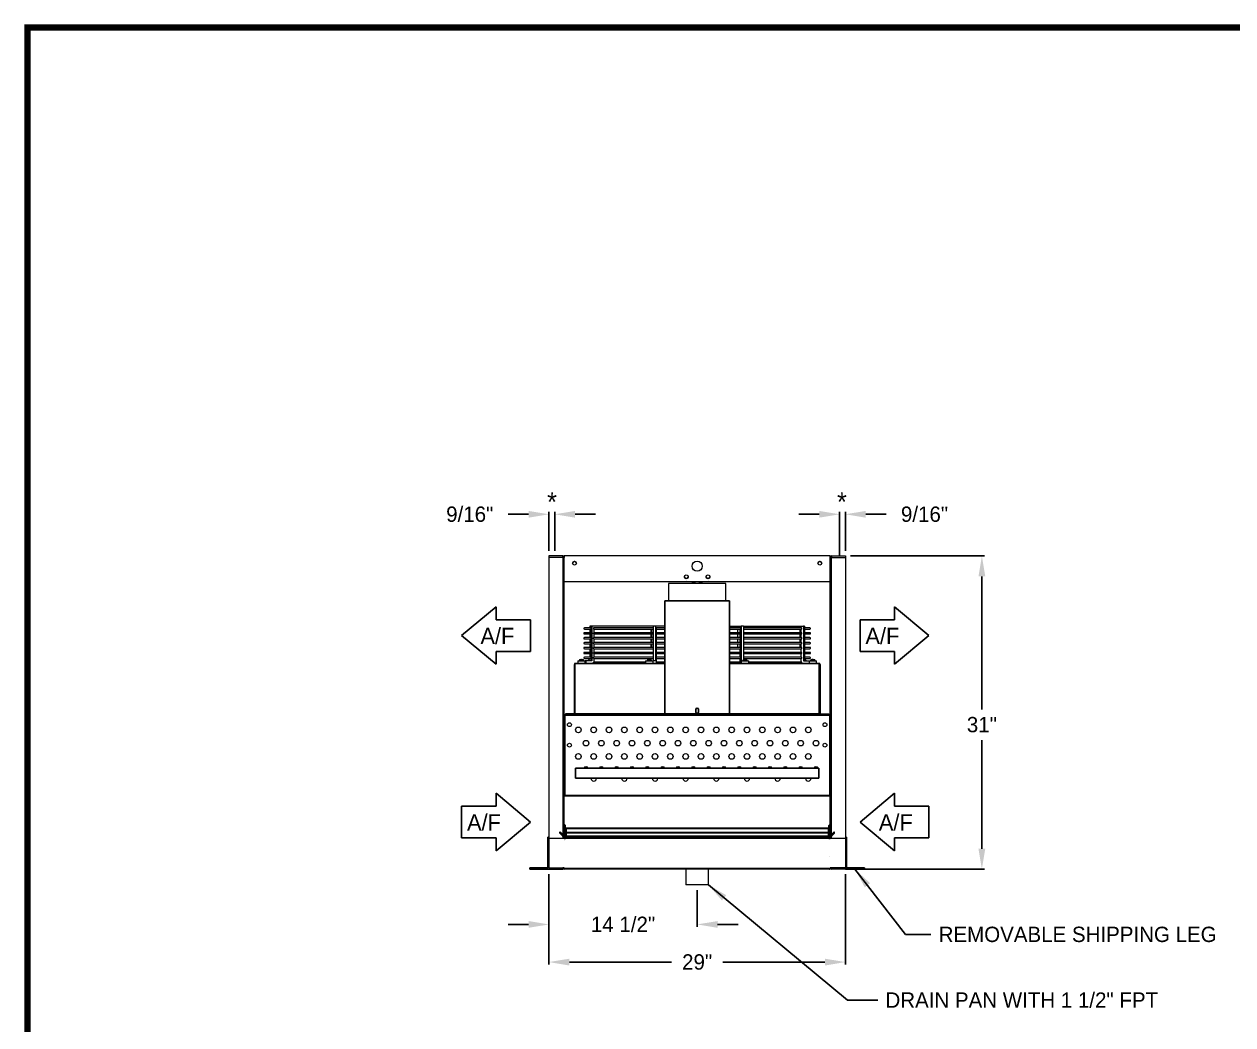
# Model space of a CAD drawing. Extents: x 6 to 271, y -23 to 146.
# Drawn here: x 10.7 to 129, y 44.2 to 142.1 of the extents above; entities that cross this region are included whole.
import ezdxf
from ezdxf.enums import TextEntityAlignment as Align

# ---------------------------------------------------------------- set-up
doc = ezdxf.new("R2010")
doc.units = 0
doc.header["$MEASUREMENT"] = 0
doc.layers.get('0').update_dxf_attribs({"linetype": 'CONTINUOUS'})
doc.layers.get('Defpoints').update_dxf_attribs({"linetype": 'CONTINUOUS'})
doc.dimstyles.get("Standard").update_dxf_attribs({"dimtxt": 1.5, "dimasz": 2, "dimexe": 0.25, "dimexo": 0.5, "dimgap": 0.75, "dimtad": 0, "dimtih": 1, "dimtoh": 1, "dimdec": 4, "dimzin": 0, "dimdsep": 46, "dimlunit": 5, "dimtxsty": 'STANDARD', "dimcen": 0.125, "dimclrd": 1, "dimclre": 1, "dimclrt": 1, "dimadec": 0, "dimazin": 0, "dimtfac": 1, "dimtdec": 4, "dimtofl": 0, "dimtmove": 0, "dimatfit": 3, "dimfxl": 1, "dimfrac": 2, "dimtolj": 1, "dimtzin": 0, "dimarcsym": 0})

# ---------------------------------------------------------------- blocks, each defined once
blk = doc.blocks.new('*D24')
at = {"color": 7, "lineweight": -2}
for p, q in [((62.04, 58.94), (62.04, 50.1)), ((91.04, 58.94), (91.04, 50.1)), ((64.04, 50.35), (74.04, 50.35)), ((89.04, 50.35), (79.04, 50.35))]:
    blk.add_line(p, q, dxfattribs=at)
at = {"color": 7}
for points in [[(64.04, 50.68), (64.04, 50.01), (62.04, 50.35)], [(89.04, 50.68), (89.04, 50.01), (91.04, 50.35)]]:
    blk.add_solid(points, dxfattribs=at)
at = {"layer": 'Defpoints', "color": 0}
for p in [(62.04, 59.44), (91.04, 59.44), (91.04, 50.35)]:
    blk.add_point(p, dxfattribs=at)
at = {"color": 7, "insert": (76.54, 50.35), "char_height": 1.5, "attachment_point": 5}
blk.add_mtext('\\A1;29"', dxfattribs=at)
blk = doc.blocks.new('*D25')
at = {"color": 7, "lineweight": -2}
for p, q in [((62.04, 58.94), (62.04, 53.78)), ((76.54, 57.39), (76.54, 53.78)), ((60.04, 54.03), (58.04, 54.03)), ((78.54, 54.03), (80.54, 54.03))]:
    blk.add_line(p, q, dxfattribs=at)
at = {"color": 7}
for points in [[(60.04, 54.36), (60.04, 53.7), (62.04, 54.03)], [(78.54, 54.36), (78.54, 53.7), (76.54, 54.03)]]:
    blk.add_solid(points, dxfattribs=at)
at = {"layer": 'Defpoints', "color": 0}
for p in [(62.04, 59.44), (76.54, 57.89), (62.04, 54.03)]:
    blk.add_point(p, dxfattribs=at)
at = {"color": 7, "insert": (69.29, 54.03), "char_height": 1.5, "attachment_point": 5}
blk.add_mtext('\\A1;14 1/2"', dxfattribs=at)
blk = doc.blocks.new('Air Flow Arror')
for p, q in [((-1.54, 6.74), (-4.35, 3.37)), ((-1.54, 6.74), (1.26, 3.37)), ((-3.09, 3.37), (-4.35, 3.37)), ((-3.09, 3.37), (-3.09, 0)), ((0, 0), (0, 3.37)), ((0, 3.37), (1.26, 3.37)), ((-3.09, 0), (0, 0))]:
    blk.add_line(p, q)
blk.add_text('A/F', height=1.594, rotation=90).set_placement((-0.71, 0.53))
blk = doc.blocks.new('099front')
at = {"color": 0, "ltscale": 7}
for p, q in [((59.35, 106.85), (53.04, 106.85)), ((53.04, 106.85), (53.04, 95.79)), ((59.35, 106.85), (59.35, 95.79)), ((56.07, 96.23), (56.07, 95.98)), ((56.32, 96.23), (56.32, 95.98)), ((53.04, 95.79), (59.35, 95.79))]:
    blk.add_line(p, q, dxfattribs=at)
for centre, start, end in [((56.2, 96.23), 0, 180), ((56.2, 95.98), 180, 0)]:
    blk.add_arc(centre, 0.125, start, end, dxfattribs=at)
blk = doc.blocks.new('*D29')
at = {"color": 7, "lineweight": -2}
for p, q in [((88.48, 94.14), (86.48, 94.14)), ((90.48, 90.56), (90.48, 94.39)), ((91.04, 90.56), (91.04, 94.39)), ((93.04, 94.14), (95.04, 94.14))]:
    blk.add_line(p, q, dxfattribs=at)
at = {"color": 7}
for points in [[(88.48, 94.47), (88.48, 93.81), (90.48, 94.14)], [(93.04, 94.47), (93.04, 93.81), (91.04, 94.14)]]:
    blk.add_solid(points, dxfattribs=at)
at = {"layer": 'Defpoints', "color": 0}
for p in [(90.48, 94.14), (90.48, 90.06), (91.04, 90.06)]:
    blk.add_point(p, dxfattribs=at)
at = {"color": 7, "insert": (98.79, 94.14), "char_height": 1.5, "attachment_point": 5}
blk.add_mtext('\\A1;9/16"', dxfattribs=at)
blk = doc.blocks.new('*D30')
at = {"color": 7, "lineweight": -2}
for p, q in [((60.04, 94.14), (58.04, 94.14)), ((62.04, 90.56), (62.04, 94.39)), ((62.6, 90.56), (62.6, 94.39)), ((64.6, 94.14), (66.6, 94.14))]:
    blk.add_line(p, q, dxfattribs=at)
at = {"color": 7}
for points in [[(60.04, 94.47), (60.04, 93.81), (62.04, 94.14)], [(64.6, 94.47), (64.6, 93.81), (62.6, 94.14)]]:
    blk.add_solid(points, dxfattribs=at)
at = {"layer": 'Defpoints', "color": 0}
for p in [(62.04, 94.14), (62.04, 90.06), (62.6, 90.06)]:
    blk.add_point(p, dxfattribs=at)
at = {"color": 7, "insert": (54.29, 94.14), "char_height": 1.5, "attachment_point": 5}
blk.add_mtext('\\A1;9/16"', dxfattribs=at)

msp = doc.modelspace()

# ---------------------------------------------------------------- linework, layer by layer
at = {"color": 0}
for p, q in [((90.47937, 90.06254), (90.47937, 91.19672)), ((91.54187, 90.06254), (104.65054, 90.06254)), ((104.40054, 88.06254), (104.40054, 75.06254)), ((53.49459, 82.2805), (56.86228, 85.0868)), ((56.86228, 83.82397), (56.86228, 85.0868)), ((56.86228, 83.82397), (60.22998, 83.82397)), ((60.22998, 83.82397), (60.22998, 80.73703)), ((53.49459, 82.2805), (56.86228, 79.47419)), ((60.22998, 80.73703), (56.86228, 80.73703)), ((56.86228, 80.73703), (56.86228, 79.47419)), ((104.40054, 61.43754), (104.40054, 72.06254)), ((64.64187, 69.30046), (88.44187, 69.30046)), ((64.64187, 69.30046), (64.64187, 68.32104)), ((88.44187, 69.30046), (88.44187, 68.32104)), ((64.64187, 68.32104), (88.44187, 68.32104)), ((92.47735, 64.04725), (95.84505, 66.85355)), ((95.84505, 65.59072), (95.84505, 66.85355)), ((95.84505, 65.59072), (99.21275, 65.59072)), ((99.21275, 65.59072), (99.21275, 62.50378)), ((92.47735, 64.04725), (95.84505, 61.24095)), ((61.91687, 59.56254), (61.91687, 62.56254)), ((61.91687, 62.56254), (62.04187, 62.56254)), ((91.16687, 62.56254), (91.04187, 62.56254)), ((91.16687, 59.56254), (91.16687, 62.56254)), ((99.21275, 62.50378), (95.84505, 62.50378)), ((95.84505, 62.50378), (95.84505, 61.24095)), ((60.16687, 59.43754), (60.16687, 59.56254)), ((60.16687, 59.56254), (61.91687, 59.56254)), ((62.04187, 59.43754), (60.16687, 59.43754)), ((91.04187, 59.43754), (92.91687, 59.43754)), ((92.91687, 59.56254), (91.16687, 59.56254)), ((91.54187, 59.43754), (104.65054, 59.43754)), ((92.91687, 59.43754), (92.91687, 59.56254))]:
    msp.add_line(p, q, dxfattribs=at)
at = {"color": 0, "linetype": 'Continuous', "lineweight": 15}
for p, q in [((62.04187, 90.06254), (62.04187, 89.92804)), ((63.40637, 90.06254), (62.04187, 90.06254)), ((63.40637, 89.92804), (62.04187, 89.92804)), ((62.04187, 89.92704), (62.04187, 59.57304)), ((63.40637, 89.92704), (62.04187, 89.92704)), ((63.40637, 89.92804), (63.40637, 90.06254)), ((63.40637, 89.92704), (63.54187, 89.92704)), ((63.40637, 89.92704), (63.40637, 62.82669)), ((89.54187, 90.06254), (63.54187, 90.06254)), ((63.54187, 90.06254), (63.54187, 89.92704)), ((63.54187, 62.69121), (63.54187, 89.92704)), ((89.54187, 89.92704), (89.54187, 90.06254)), ((89.54187, 89.92704), (89.67737, 89.92704)), ((89.54187, 62.69121), (89.54187, 89.92704)), ((89.67737, 90.06254), (89.67737, 89.92804)), ((89.67737, 90.06254), (91.04187, 90.06254)), ((89.67737, 89.92804), (91.04187, 89.92804)), ((89.67737, 89.92704), (91.04187, 89.92704)), ((89.67737, 62.82669), (89.67737, 89.92704)), ((91.04187, 90.06254), (91.04187, 89.92804)), ((91.04187, 89.92704), (91.04187, 59.57304)), ((63.54187, 87.56254), (89.54187, 87.56254)), ((76.30296, 87.46622), (75.46819, 87.56254)), ((76.31407, 87.56254), (76.30296, 87.46622)), ((76.78079, 87.46622), (76.76967, 87.56254)), ((77.61555, 87.56254), (76.78079, 87.46622)), ((79.35437, 87.37354), (73.72937, 87.37354)), ((66.14823, 83.03265), (65.50176, 83.03265)), ((65.50176, 82.91265), (66.14823, 82.91265)), ((66.05485, 83.18754), (66.05485, 83.03265)), ((66.14823, 83.18754), (66.05485, 83.18754)), ((66.05485, 82.91265), (66.05485, 82.55399)), ((66.2416, 83.18754), (66.14823, 83.18754)), ((66.14823, 83.18754), (66.14823, 79.80654)), ((66.2416, 83.18754), (66.2416, 79.80654)), ((72.23668, 83.18754), (66.2416, 83.18754)), ((66.43801, 82.91265), (72.23668, 82.91265)), ((72.23668, 83.03265), (66.43807, 83.03265)), ((66.46703, 82.55399), (66.46703, 82.91265)), ((72.01126, 82.91265), (72.01126, 82.55399)), ((72.10463, 82.55399), (72.10463, 82.91265)), ((72.46211, 83.18754), (72.23668, 83.18754)), ((72.23668, 83.18754), (72.23668, 79.80654)), ((72.46211, 83.18754), (72.46211, 79.80654)), ((73.38562, 83.18754), (72.46211, 83.18754)), ((72.54346, 82.91265), (73.38562, 82.91265)), ((73.38562, 83.03265), (72.54359, 83.03265)), ((72.55548, 82.55399), (72.55548, 82.91265)), ((79.69812, 83.18754), (80.84706, 83.18754)), ((80.76674, 83.03265), (79.69812, 83.03265)), ((79.69812, 82.91265), (80.76674, 82.91265)), ((80.52826, 82.55399), (80.52826, 82.91265)), ((80.75368, 82.55399), (80.75368, 82.91265)), ((80.84706, 83.18754), (80.84706, 79.80654)), ((81.07249, 83.18754), (80.84706, 83.18754)), ((81.07249, 83.18754), (81.07249, 79.91463)), ((81.07249, 83.18754), (86.93551, 83.18754)), ((86.74161, 83.03265), (81.07249, 83.03265)), ((81.07249, 82.91265), (86.74161, 82.91265)), ((86.61671, 82.55399), (86.61671, 82.91265)), ((86.71009, 82.55399), (86.71009, 82.91265)), ((86.93551, 83.18754), (86.93551, 79.80654)), ((87.02889, 83.18754), (86.93551, 83.18754)), ((87.02889, 83.18754), (87.02889, 79.80654)), ((87.58199, 83.03265), (87.02889, 83.03265)), ((87.02889, 82.91265), (87.58199, 82.91265)), ((66.14823, 82.55399), (65.50176, 82.55399)), ((65.50176, 82.43399), (66.14823, 82.43399)), ((66.14823, 82.07532), (65.50176, 82.07532)), ((65.50176, 81.95532), (66.14823, 81.95532)), ((66.05485, 82.43399), (66.05485, 82.07532)), ((66.05485, 81.95532), (66.05485, 81.59665)), ((66.43801, 82.43399), (72.23668, 82.43399)), ((66.43801, 81.95532), (72.23668, 81.95532)), ((72.23668, 82.55399), (66.43807, 82.55399)), ((72.23668, 82.07532), (66.43807, 82.07532)), ((66.46703, 82.07532), (66.46703, 82.43399)), ((66.46703, 81.59665), (66.46703, 81.95532)), ((72.01126, 82.43399), (72.01126, 82.07532)), ((72.01126, 81.95532), (72.01126, 81.59665)), ((72.10463, 82.07532), (72.10463, 82.43399)), ((72.10463, 81.59665), (72.10463, 81.95532)), ((72.54346, 82.43399), (73.38562, 82.43399)), ((72.54346, 81.95532), (73.38562, 81.95532)), ((73.38562, 82.55399), (72.54359, 82.55399)), ((73.38562, 82.07532), (72.54359, 82.07532)), ((72.55548, 82.07532), (72.55548, 82.43399)), ((72.55548, 81.59665), (72.55548, 81.95532)), ((80.76674, 82.55399), (79.69812, 82.55399)), ((79.69812, 82.43399), (80.76674, 82.43399)), ((80.76674, 82.07532), (79.69812, 82.07532)), ((79.69812, 81.95532), (80.76674, 81.95532)), ((80.52826, 82.07532), (80.52826, 82.43399)), ((80.52826, 81.59665), (80.52826, 81.95532)), ((80.75368, 82.07532), (80.75368, 82.43399)), ((80.75368, 81.59665), (80.75368, 81.95532)), ((86.74161, 82.55399), (81.07249, 82.55399)), ((81.07249, 82.43399), (86.74161, 82.43399)), ((86.74161, 82.07532), (81.07249, 82.07532)), ((81.07249, 81.95532), (86.74161, 81.95532)), ((86.61671, 82.07532), (86.61671, 82.43399)), ((86.61671, 81.59665), (86.61671, 81.95532)), ((86.71009, 82.07532), (86.71009, 82.43399)), ((86.71009, 81.59665), (86.71009, 81.95532)), ((87.58199, 82.55399), (87.02889, 82.55399)), ((87.02889, 82.43399), (87.58199, 82.43399)), ((87.58199, 82.07532), (87.02889, 82.07532)), ((87.02889, 81.95532), (87.58199, 81.95532)), ((66.14823, 81.59665), (65.50176, 81.59665)), ((65.50176, 81.47665), (66.14823, 81.47665)), ((66.14823, 81.11799), (65.50176, 81.11799)), ((65.50176, 80.99799), (66.14823, 80.99799)), ((66.14823, 80.63932), (65.50176, 80.63932)), ((65.50176, 80.51932), (66.14823, 80.51932)), ((66.05485, 81.47665), (66.05485, 81.11799)), ((66.05485, 80.99799), (66.05485, 80.63932)), ((66.05485, 80.51932), (66.05485, 80.16066)), ((66.43801, 81.47665), (72.23668, 81.47665)), ((66.43801, 80.99799), (72.23668, 80.99799)), ((66.43801, 80.51932), (72.23668, 80.51932)), ((72.23668, 81.59665), (66.43807, 81.59665)), ((72.23668, 81.11799), (66.43807, 81.11799)), ((72.23668, 80.63932), (66.43807, 80.63932)), ((66.46703, 81.11799), (66.46703, 81.47665)), ((66.46703, 80.63932), (66.46703, 80.99799)), ((66.46703, 80.16066), (66.46703, 80.51932)), ((72.01126, 81.47665), (72.01126, 81.11799)), ((72.10463, 81.11799), (72.10463, 81.47665)), ((72.54346, 81.47665), (73.38562, 81.47665)), ((72.54346, 80.99799), (73.38562, 80.99799)), ((72.54346, 80.51932), (73.38562, 80.51932)), ((73.38562, 81.59665), (72.54359, 81.59665)), ((73.38562, 81.11799), (72.54359, 81.11799)), ((73.38562, 80.63932), (72.54359, 80.63932)), ((72.55548, 81.11799), (72.55548, 81.47665)), ((72.55548, 80.63932), (72.55548, 80.99799)), ((72.55548, 80.16066), (72.55548, 80.51932)), ((80.76674, 81.59665), (79.69812, 81.59665)), ((79.69812, 81.47665), (80.76674, 81.47665)), ((80.76674, 81.11799), (79.69812, 81.11799)), ((79.69812, 80.99799), (80.76674, 80.99799)), ((80.76674, 80.63932), (79.69812, 80.63932)), ((79.69812, 80.51932), (80.76674, 80.51932)), ((80.52826, 81.11799), (80.52826, 81.47665)), ((80.75368, 81.11799), (80.75368, 81.47665)), ((80.75368, 80.63932), (80.75368, 80.99799)), ((80.75368, 80.16066), (80.75368, 80.51932)), ((86.74161, 81.59665), (81.07249, 81.59665)), ((81.07249, 81.47665), (86.74161, 81.47665)), ((86.74161, 81.11799), (81.07249, 81.11799)), ((81.07249, 80.99799), (86.74161, 80.99799)), ((86.74161, 80.63932), (81.07249, 80.63932)), ((81.07249, 80.51932), (86.74161, 80.51932)), ((86.61671, 81.11799), (86.61671, 81.47665)), ((86.71009, 81.11799), (86.71009, 81.47665)), ((86.71009, 80.63932), (86.71009, 80.99799)), ((86.71009, 80.16066), (86.71009, 80.51932)), ((87.58199, 81.59665), (87.02889, 81.59665)), ((87.02889, 81.47665), (87.58199, 81.47665)), ((87.58199, 81.11799), (87.02889, 81.11799)), ((87.02889, 80.99799), (87.58199, 80.99799)), ((87.58199, 80.63932), (87.02889, 80.63932)), ((87.02889, 80.51932), (87.58199, 80.51932)), ((64.54187, 79.43754), (64.49187, 79.43754)), ((64.49187, 79.43754), (64.49187, 74.61354)), ((64.54187, 79.51154), (64.54187, 79.51374)), ((64.59187, 79.51154), (64.54187, 79.51154)), ((64.54187, 79.51154), (64.54187, 79.51054)), ((64.54187, 79.51054), (64.54187, 79.43754)), ((64.54187, 79.43754), (64.54187, 74.61354)), ((64.59067, 79.56254), (64.59287, 79.56254)), ((64.59287, 79.51154), (64.59287, 79.56254)), ((73.38562, 79.56254), (64.59287, 79.56254)), ((64.59287, 74.61354), (64.59287, 79.51154)), ((73.38562, 79.51154), (64.59287, 79.51154)), ((64.85535, 79.80654), (65.36556, 79.80654)), ((65.4431, 79.80754), (65.0056, 79.80754)), ((65.1296, 79.93154), (65.12975, 79.93154)), ((65.13248, 79.93154), (65.12975, 79.93154)), ((65.13248, 79.93154), (65.14299, 79.93154)), ((65.15367, 79.93154), (65.14299, 79.93154)), ((65.15367, 79.93154), (65.22971, 79.93154)), ((65.24126, 79.93154), (65.22971, 79.93154)), ((65.24754, 79.93154), (65.24126, 79.93154)), ((65.24754, 79.93154), (65.27291, 79.93154)), ((65.28745, 79.93154), (65.27291, 79.93154)), ((65.28745, 79.93154), (65.3191, 79.93154)), ((65.36556, 79.80654), (65.59335, 79.80654)), ((66.14823, 80.16066), (65.50176, 80.16066)), ((65.50176, 80.04066), (66.14823, 80.04066)), ((65.65863, 79.80654), (65.59335, 79.80654)), ((65.65863, 79.80654), (65.65863, 79.56254)), ((66.2416, 79.80654), (65.65863, 79.80654)), ((66.43801, 80.04066), (72.23668, 80.04066)), ((72.23668, 80.16066), (66.43807, 80.16066)), ((71.485, 79.68199), (66.43807, 79.68199)), ((66.46703, 79.68199), (66.46703, 80.04066)), ((71.485, 79.80654), (71.99521, 79.80654)), ((72.07275, 79.80754), (71.63525, 79.80754)), ((71.75925, 79.93154), (71.7909, 79.93154)), ((71.80544, 79.93154), (71.7909, 79.93154)), ((71.80544, 79.93154), (71.83081, 79.93154)), ((71.83709, 79.93154), (71.83081, 79.93154)), ((71.84864, 79.93154), (71.83709, 79.93154)), ((71.84864, 79.93154), (71.92468, 79.93154)), ((71.93536, 79.93154), (71.92468, 79.93154)), ((71.93536, 79.93154), (71.94587, 79.93154)), ((71.9486, 79.93154), (71.94587, 79.93154)), ((71.9486, 79.93154), (71.94875, 79.93154)), ((71.99521, 79.80654), (72.223, 79.80654)), ((72.46211, 79.80654), (72.223, 79.80654)), ((72.54346, 80.04066), (73.38562, 80.04066)), ((73.38562, 80.16066), (72.54359, 80.16066)), ((73.38562, 79.68199), (72.54359, 79.68199)), ((72.55548, 79.68199), (72.55548, 80.04066)), ((80.76674, 80.16066), (79.69812, 80.16066)), ((79.69812, 80.04066), (80.76674, 80.04066)), ((80.76674, 79.68199), (79.69812, 79.68199)), ((88.49087, 79.56254), (79.69812, 79.56254)), ((88.49087, 79.51154), (79.69812, 79.51154)), ((80.75368, 79.68199), (80.75368, 80.04066)), ((80.84706, 79.80654), (80.86074, 79.80654)), ((80.86074, 79.80654), (81.37095, 79.80654)), ((81.02764, 79.80754), (81.01099, 79.80754)), ((81.44849, 79.80754), (81.02764, 79.80754)), ((86.74161, 80.16066), (81.07249, 80.16066)), ((81.07249, 80.04066), (86.74161, 80.04066)), ((81.13499, 79.93154), (81.13514, 79.93154)), ((81.13787, 79.93154), (81.13514, 79.93154)), ((81.13787, 79.93154), (81.14838, 79.93154)), ((81.15906, 79.93154), (81.14838, 79.93154)), ((81.15906, 79.93154), (81.2351, 79.93154)), ((81.24665, 79.93154), (81.2351, 79.93154)), ((81.25293, 79.93154), (81.24665, 79.93154)), ((81.25293, 79.93154), (81.2783, 79.93154)), ((81.29284, 79.93154), (81.2783, 79.93154)), ((81.29284, 79.93154), (81.32449, 79.93154)), ((81.37095, 79.80654), (81.59874, 79.80654)), ((86.74161, 79.68199), (81.59874, 79.68199)), ((86.71009, 79.68199), (86.71009, 80.04066)), ((86.93551, 79.80654), (87.49039, 79.80654)), ((87.58199, 80.16066), (87.02889, 80.16066)), ((87.02889, 80.04066), (87.58199, 80.04066)), ((87.49039, 79.80654), (88.00061, 79.80654)), ((87.77568, 79.80754), (87.64064, 79.80754)), ((87.76464, 79.93154), (87.79629, 79.93154)), ((88.07815, 79.80754), (87.77568, 79.80754)), ((87.81083, 79.93154), (87.79629, 79.93154)), ((87.81083, 79.93154), (87.8362, 79.93154)), ((87.84248, 79.93154), (87.8362, 79.93154)), ((87.85404, 79.93154), (87.84248, 79.93154)), ((87.85404, 79.93154), (87.93008, 79.93154)), ((87.94075, 79.93154), (87.93008, 79.93154)), ((87.94075, 79.93154), (87.95126, 79.93154)), ((87.95399, 79.93154), (87.95126, 79.93154)), ((87.95399, 79.93154), (87.95414, 79.93154)), ((88.00061, 79.80654), (88.22839, 79.80654)), ((88.49087, 79.51154), (88.49087, 79.56254)), ((88.49087, 79.56254), (88.49307, 79.56254)), ((88.49087, 74.61354), (88.49087, 79.51154)), ((88.49187, 79.51154), (88.54187, 79.51154)), ((88.54187, 79.51374), (88.54187, 79.51154)), ((88.54187, 79.51054), (88.54187, 79.51154)), ((88.54187, 79.51054), (88.54187, 79.43754)), ((88.54187, 79.43754), (88.54187, 74.61354)), ((88.54187, 79.43754), (88.59187, 79.43754)), ((88.59187, 79.43754), (88.59187, 74.61354)), ((63.60537, 74.56254), (63.60537, 74.50004)), ((63.60537, 74.56254), (64.47837, 74.56254)), ((63.66687, 74.61254), (63.66687, 74.56254)), ((64.49087, 74.61254), (63.66687, 74.61254)), ((64.49087, 74.56254), (64.47837, 74.56254)), ((64.47837, 74.50004), (64.47837, 74.56254)), ((64.49087, 74.56254), (64.49087, 74.61254)), ((64.49187, 74.61354), (64.54187, 74.61354)), ((64.59287, 74.61354), (64.54187, 74.61354)), ((64.54187, 74.56254), (64.54187, 74.49854)), ((64.54187, 74.56254), (64.59287, 74.56254)), ((64.59287, 74.61354), (64.59287, 74.61254)), ((88.49087, 74.61354), (64.59287, 74.61354)), ((64.59287, 74.56254), (64.59287, 74.61254)), ((64.59287, 74.61254), (88.49087, 74.61254)), ((64.59287, 74.56254), (64.60437, 74.56254)), ((64.60437, 74.49954), (64.60437, 74.56254)), ((64.60437, 74.56254), (88.47937, 74.56254)), ((88.47937, 74.56254), (88.49087, 74.56254)), ((88.47937, 74.56254), (88.47937, 74.49954)), ((88.49087, 74.61254), (88.49087, 74.61354)), ((88.54187, 74.61354), (88.49087, 74.61354)), ((88.49087, 74.56254), (88.49087, 74.61254)), ((88.49087, 74.56254), (88.54187, 74.56254)), ((88.54187, 74.61354), (88.59187, 74.61354)), ((88.54187, 74.56254), (88.54187, 74.49854)), ((88.59287, 74.61254), (88.59287, 74.56254)), ((88.59287, 74.61254), (89.41687, 74.61254)), ((88.59287, 74.56254), (88.60537, 74.56254)), ((88.60537, 74.56254), (88.60537, 74.50004)), ((89.47837, 74.56254), (88.60537, 74.56254)), ((89.41687, 74.61254), (89.41687, 74.56254)), ((89.47837, 74.50004), (89.47837, 74.56254)), ((63.54187, 74.49904), (63.60587, 74.49904)), ((63.60487, 74.49854), (63.54187, 74.49854)), ((63.60487, 74.49854), (63.60487, 66.62654)), ((63.60487, 74.49854), (63.60587, 74.49854)), ((63.60537, 74.50004), (64.47837, 74.50004)), ((63.60587, 74.49854), (63.60587, 74.49954)), ((63.60587, 74.49954), (64.60437, 74.49954)), ((63.60587, 74.49854), (63.60587, 66.62654)), ((63.60587, 74.49854), (89.47787, 74.49854)), ((88.47937, 74.49954), (89.47787, 74.49954)), ((89.47837, 74.50004), (88.60537, 74.50004)), ((89.47787, 74.49954), (89.47787, 74.49854)), ((89.47787, 74.49904), (89.54187, 74.49904)), ((89.47787, 74.49854), (89.47787, 66.62654)), ((89.47787, 74.49854), (89.47887, 74.49854)), ((89.47887, 74.49854), (89.47887, 66.62654)), ((89.54187, 74.49854), (89.47887, 74.49854)), ((63.60487, 66.62654), (63.54187, 66.62654)), ((63.60487, 66.62654), (63.60587, 66.62654)), ((63.60587, 66.62654), (63.60587, 66.62554)), ((63.60587, 66.62654), (89.47787, 66.62654)), ((63.60587, 66.56254), (63.60587, 66.62554)), ((89.47787, 66.62554), (63.60587, 66.62554)), ((89.47787, 66.56254), (63.60587, 66.56254)), ((89.47787, 66.62554), (89.47787, 66.62654)), ((89.47787, 66.62654), (89.47887, 66.62654)), ((89.47787, 66.56254), (89.47787, 66.62554)), ((89.54187, 66.62654), (89.47887, 66.62654)), ((63.09235, 63.0523), (63.13654, 63.09649)), ((63.09235, 62.95291), (63.09235, 63.0523)), ((63.13654, 62.9971), (63.09235, 62.95291)), ((63.60408, 62.44125), (63.09235, 62.95291)), ((63.13654, 62.9971), (63.13654, 63.09649)), ((63.13654, 63.09649), (63.64827, 62.58482)), ((63.64827, 62.48544), (63.13654, 62.9971)), ((63.54187, 63.81928), (63.64827, 63.7129)), ((63.64827, 63.6299), (63.54187, 63.73629)), ((63.54187, 63.69121), (63.64827, 63.58482)), ((63.64827, 63.1299), (63.54187, 63.23629)), ((63.54187, 63.19121), (63.64827, 63.08482)), ((63.64827, 62.6299), (63.54187, 62.73629)), ((63.64808, 63.58501), (63.66687, 63.58501)), ((63.64808, 63.08501), (63.66687, 63.08501)), ((63.64827, 63.6299), (63.64827, 63.7129)), ((63.64827, 63.1299), (63.64827, 63.58482)), ((63.64827, 62.6299), (63.64827, 63.08482)), ((63.66687, 63.58501), (63.66687, 63.668)), ((63.66687, 63.53993), (63.66687, 63.58501)), ((63.66687, 63.08501), (63.66687, 63.53993)), ((63.66687, 63.03993), (63.66687, 63.08501)), ((63.66687, 63.07687), (63.73087, 63.07687)), ((63.66687, 63.07584), (63.73087, 63.07584)), ((63.66687, 62.58501), (63.66687, 63.03993)), ((63.66787, 63.668), (63.66787, 63.66698)), ((63.66787, 63.07687), (63.66787, 63.66698)), ((89.35287, 63.45899), (63.73087, 63.45899)), ((63.73087, 63.45899), (63.73087, 63.45184)), ((89.35287, 63.45184), (63.73087, 63.45184)), ((63.73087, 63.45184), (63.73087, 63.3868)), ((89.35287, 63.3868), (63.73087, 63.3868)), ((63.73087, 63.3868), (63.73087, 63.07584)), ((89.35287, 63.02784), (63.73087, 63.02784)), ((63.73087, 63.02784), (63.73087, 63.02069)), ((89.35287, 63.02069), (63.73087, 63.02069)), ((63.73087, 63.02069), (63.73087, 62.95565)), ((89.35287, 62.95565), (63.73087, 62.95565)), ((63.73087, 62.95565), (63.73087, 62.65571)), ((89.35287, 63.45899), (89.35287, 63.45184)), ((89.35287, 63.45184), (89.35287, 63.3868)), ((89.35287, 63.3868), (89.35287, 63.02784)), ((89.35287, 63.02784), (89.35287, 63.02069)), ((89.35287, 63.02069), (89.35287, 62.95565)), ((89.35287, 62.95565), (89.35287, 62.65571)), ((89.41687, 63.39499), (89.35387, 63.39499)), ((89.35387, 63.38785), (89.35387, 63.39499)), ((89.35387, 63.38785), (89.41687, 63.38785)), ((89.41687, 62.96385), (89.35387, 62.96385)), ((89.35387, 62.9567), (89.35387, 62.96385)), ((89.35387, 62.9567), (89.41687, 62.9567)), ((89.41587, 63.668), (89.41587, 63.66698)), ((89.41587, 63.66698), (89.41587, 63.39499)), ((89.41687, 63.58501), (89.41687, 63.668)), ((89.41687, 63.58501), (89.43566, 63.58501)), ((89.41687, 63.58501), (89.41687, 63.53993)), ((89.41687, 63.08501), (89.41687, 63.53993)), ((89.41687, 63.08501), (89.43566, 63.08501)), ((89.41687, 63.08501), (89.41687, 63.03993)), ((89.41687, 62.58501), (89.41687, 63.03993)), ((89.54187, 63.81928), (89.43547, 63.7129)), ((89.43547, 63.6299), (89.54187, 63.73629)), ((89.43547, 63.6299), (89.43547, 63.7129)), ((89.54187, 63.69121), (89.43547, 63.58482)), ((89.43547, 63.1299), (89.43547, 63.58482)), ((89.43547, 63.1299), (89.54187, 63.23629)), ((89.54187, 63.19121), (89.43547, 63.08482)), ((89.9472, 63.09649), (89.43547, 62.58482)), ((89.43547, 62.6299), (89.43547, 63.08482)), ((89.43547, 62.48544), (89.9472, 62.9971)), ((89.43547, 62.6299), (89.54187, 62.73629)), ((89.47966, 62.44125), (89.99139, 62.95291)), ((89.9472, 62.9971), (89.9472, 63.09649)), ((89.99139, 63.0523), (89.9472, 63.09649)), ((89.9472, 62.9971), (89.99139, 62.95291)), ((89.99139, 62.95291), (89.99139, 63.0523)), ((91.04187, 62.44157), (62.04187, 62.44157)), ((63.40637, 62.63893), (63.40637, 62.44157)), ((63.54187, 62.43952), (63.54187, 62.50345)), ((63.54187, 62.43952), (63.59187, 62.43952)), ((63.59187, 62.43952), (63.59187, 62.45345)), ((63.59187, 62.27359), (63.59287, 62.27359)), ((63.59187, 62.27256), (63.59287, 62.27256)), ((89.49087, 62.44034), (63.59287, 62.44034)), ((63.59287, 62.43952), (63.59287, 62.44034)), ((89.49087, 62.43952), (63.59287, 62.43952)), ((63.60408, 62.44125), (63.64827, 62.48544)), ((63.60437, 62.44054), (63.66687, 62.44054)), ((63.60437, 62.44054), (63.60437, 62.44034)), ((63.64808, 62.58501), (63.66687, 62.58501)), ((63.64827, 62.48544), (63.64827, 62.58482)), ((63.66687, 62.64572), (63.73087, 62.64572)), ((63.66687, 62.64469), (63.73087, 62.64469)), ((63.66687, 62.53993), (63.66687, 62.58501)), ((63.66687, 62.44054), (63.66687, 62.53993)), ((63.66687, 62.44054), (63.66687, 62.44034)), ((63.66787, 62.44054), (63.66787, 62.44157)), ((89.41587, 62.44054), (63.66787, 62.44054)), ((63.66787, 62.44054), (63.66787, 62.44034)), ((89.35287, 62.65571), (63.73087, 62.65571)), ((63.73087, 62.65571), (63.73087, 62.64856)), ((89.35287, 62.64856), (63.73087, 62.64856)), ((63.73087, 62.64856), (63.73087, 62.58352)), ((89.35287, 62.58352), (63.73087, 62.58352)), ((63.73087, 62.58352), (63.73087, 62.48767)), ((89.35287, 62.48767), (63.73087, 62.48767)), ((63.73087, 62.48767), (63.73087, 62.48053)), ((89.35287, 62.48053), (63.73087, 62.48053)), ((63.73087, 62.48053), (63.73087, 62.44157)), ((89.35287, 62.65571), (89.35287, 62.64856)), ((89.35287, 62.64856), (89.35287, 62.58352)), ((89.35287, 62.58352), (89.35287, 62.48767)), ((89.35287, 62.48767), (89.35287, 62.48053)), ((89.35287, 62.48053), (89.35287, 62.44157)), ((89.41687, 62.59172), (89.35387, 62.59172)), ((89.35387, 62.58457), (89.35387, 62.59172)), ((89.35387, 62.58457), (89.41687, 62.58457)), ((89.41587, 62.44054), (89.41587, 62.44157)), ((89.41587, 62.44034), (89.41587, 62.44054)), ((89.41687, 62.58501), (89.43566, 62.58501)), ((89.41687, 62.58501), (89.41687, 62.53993)), ((89.41687, 62.44054), (89.41687, 62.53993)), ((89.41687, 62.44054), (89.47937, 62.44054)), ((89.41687, 62.44034), (89.41687, 62.44054)), ((89.43547, 62.48544), (89.43547, 62.58482)), ((89.47966, 62.44125), (89.43547, 62.48544)), ((89.47937, 62.44034), (89.47937, 62.44054)), ((89.49087, 62.45246), (89.49087, 62.44034)), ((89.49087, 62.43952), (89.49087, 62.44034)), ((89.49187, 62.43952), (89.49187, 62.45345)), ((89.49187, 62.43952), (89.54187, 62.43952)), ((89.54187, 62.43952), (89.54187, 62.50345)), ((89.67737, 62.44157), (89.67737, 62.63893)), ((62.04187, 59.57304), (63.40637, 59.57304)), ((62.04187, 59.57204), (62.04187, 59.43754)), ((62.04187, 59.57204), (63.40637, 59.57204)), ((62.04187, 59.43754), (63.40637, 59.43754)), ((63.54187, 59.57304), (63.40637, 59.57304)), ((63.40637, 59.43754), (63.40637, 59.57204)), ((63.54187, 59.57304), (63.54187, 59.49091)), ((63.54187, 59.49091), (63.59187, 59.49091)), ((89.49087, 59.49091), (63.59287, 59.49091)), ((63.59287, 59.48991), (63.59287, 59.49091)), ((63.59287, 59.48991), (63.59287, 59.43992)), ((89.49087, 59.44076), (63.59287, 59.44076)), ((89.49087, 59.49091), (89.49087, 59.48991)), ((89.49087, 59.43992), (89.49087, 59.48991)), ((89.49187, 59.49091), (89.54187, 59.49091)), ((89.67737, 59.57304), (89.54187, 59.57304)), ((89.54187, 59.57304), (89.54187, 59.49091)), ((91.04187, 59.57304), (89.67737, 59.57304)), ((89.67737, 59.57204), (89.67737, 59.43754)), ((91.04187, 59.57204), (89.67737, 59.57204)), ((91.04187, 59.43754), (89.67737, 59.43754)), ((91.04187, 59.57204), (91.04187, 59.43754)), ((91.04187, 59.57204), (91.04187, 59.43754))]:
    msp.add_line(p, q, dxfattribs=at)
at = {"color": 0, "const_width": 0.63999}
msp.add_lwpolyline([(11.00839, -18.24898), (267.00583, -18.24898), (267.00583, 141.74942), (11.00839, 141.74942), (11.00839, -18.24898)], dxfattribs=at)
at = {"color": 0, "linetype": 'Continuous', "lineweight": 15, "flags": 128}
for points in [[(80.76674, 83.03265), (80.7668, 83.03265), (80.77607, 83.02747), (80.78375, 83.01295), (80.78853, 82.99155), (80.7896, 82.96692), (80.78676, 82.94327), (80.78051, 82.92464), (80.77191, 82.91419), (80.76674, 82.91265)], [(80.76674, 82.55399), (80.77099, 82.55295), (80.77936, 82.54411), (80.78578, 82.52753), (80.78925, 82.50578), (80.78925, 82.4822), (80.78578, 82.46044), (80.77936, 82.44386), (80.77099, 82.43502), (80.76674, 82.43399)], [(80.76674, 82.07532), (80.77099, 82.07428), (80.77936, 82.06545), (80.78578, 82.04887), (80.78925, 82.02711), (80.78925, 82.00353), (80.78578, 81.98177), (80.77936, 81.96519), (80.77099, 81.95636), (80.76674, 81.95532)], [(80.76674, 81.59665), (80.77099, 81.59562), (80.77936, 81.58678), (80.78578, 81.5702), (80.78925, 81.54844), (80.78925, 81.52486), (80.78578, 81.50311), (80.77936, 81.48653), (80.77099, 81.47769), (80.76674, 81.47665)], [(80.76674, 81.11799), (80.77099, 81.11695), (80.77936, 81.10811), (80.78578, 81.09154), (80.78925, 81.06978), (80.78925, 81.0462), (80.78578, 81.02444), (80.77936, 81.00786), (80.77099, 80.99903), (80.76674, 80.99799)], [(80.76674, 80.63932), (80.77099, 80.63828), (80.77936, 80.62945), (80.78578, 80.61287), (80.78925, 80.59111), (80.78925, 80.56753), (80.78578, 80.54577), (80.77936, 80.5292), (80.77099, 80.52036), (80.76674, 80.51932)], [(66.14823, 80.30545), (66.10967, 80.18921), (66.0977, 80.16066)], [(80.76674, 80.16066), (80.77099, 80.15962), (80.77936, 80.15078), (80.78578, 80.13421), (80.78925, 80.11245), (80.78925, 80.08887), (80.78578, 80.06711), (80.77936, 80.05053), (80.77099, 80.0417), (80.76674, 80.04066)], [(80.76674, 79.68199), (80.77125, 79.68082), (80.77969, 79.67154), (80.78607, 79.65439), (80.78937, 79.63209), (80.78909, 79.60819), (80.78769, 79.59741)], [(77.63562, 57.90478), (77.6301, 57.90298), (77.6105, 57.90096), (77.57696, 57.89899), (77.52993, 57.89709), (77.47002, 57.8953), (77.39801, 57.89362), (77.31484, 57.8921), (77.22159, 57.89073), (77.11948, 57.88956), (77.00984, 57.88858), (76.8941, 57.88781), (76.77377, 57.88726), (76.65041, 57.88694), (76.52564, 57.88685), (76.40109, 57.887), (76.27836, 57.88738), (76.15907, 57.88799), (76.04478, 57.88881), (75.93696, 57.88984), (75.83703, 57.89107), (75.74628, 57.89248), (75.66591, 57.89404), (75.59696, 57.89575), (75.54033, 57.89758), (75.49675, 57.89949), (75.4668, 57.90148), (75.45086, 57.90351), (75.44812, 57.90478)]]:
    msp.add_lwpolyline(points, dxfattribs=at)
at = {"color": 0, "linetype": 'Continuous', "lineweight": 15}
for centre, radius in [((64.54187, 89.36224), 0.1875), ((76.54187, 89.06254), 0.5), ((88.54187, 89.36224), 0.1875), ((75.48076, 88.02496), 0.1875), ((77.60298, 88.02496), 0.1875), ((64.04187, 73.56254), 0.1875), ((64.91687, 73.05504), 0.275), ((66.41687, 73.05504), 0.275), ((67.91687, 73.05504), 0.275), ((69.41687, 73.05504), 0.275), ((70.91687, 73.05504), 0.275), ((72.41687, 73.05504), 0.275), ((73.91687, 73.05504), 0.275), ((75.41687, 73.05504), 0.275), ((76.91687, 73.05504), 0.275), ((78.41687, 73.05504), 0.275), ((79.91687, 73.05504), 0.275), ((81.41687, 73.05504), 0.275), ((82.91687, 73.05504), 0.275), ((84.41687, 73.05504), 0.275), ((85.91687, 73.05504), 0.275), ((87.41687, 73.05504), 0.275), ((89.04187, 73.56254), 0.1875), ((64.04187, 71.56254), 0.1875), ((65.66687, 71.75604), 0.275), ((67.16687, 71.75604), 0.275), ((68.66687, 71.75604), 0.275), ((70.16687, 71.75604), 0.275), ((71.66687, 71.75604), 0.275), ((73.16687, 71.75604), 0.275), ((74.66687, 71.75604), 0.275), ((76.16687, 71.75604), 0.275), ((77.66687, 71.75604), 0.275), ((79.16687, 71.75604), 0.275), ((80.66687, 71.75604), 0.275), ((82.16687, 71.75604), 0.275), ((83.66687, 71.75604), 0.275), ((85.16687, 71.75604), 0.275), ((86.66687, 71.75604), 0.275), ((88.16687, 71.75604), 0.275), ((89.04187, 71.56254), 0.1875), ((64.91687, 70.45704), 0.275), ((66.41687, 70.45704), 0.275), ((67.91687, 70.45704), 0.275), ((69.41687, 70.45704), 0.275), ((70.91687, 70.45704), 0.275), ((72.41687, 70.45704), 0.275), ((73.91687, 70.45704), 0.275), ((75.41687, 70.45704), 0.275), ((76.91687, 70.45704), 0.275), ((78.41687, 70.45704), 0.275), ((79.91687, 70.45704), 0.275), ((81.41687, 70.45704), 0.275), ((82.91687, 70.45704), 0.275), ((84.41687, 70.45704), 0.275), ((85.91687, 70.45704), 0.275), ((87.41687, 70.45704), 0.275)]:
    msp.add_circle(centre, radius, dxfattribs=at)
for centre, radius, start, end in [((63.40637, 89.92704), 0.1355, 0, 90), ((63.40637, 89.92704), 0.001, 0, 90), ((89.67737, 89.92704), 0.1355, 90, 180), ((89.67737, 89.92704), 0.001, 90, 180), ((64.54187, 89.32658), 0.1875, 5.4569066, 174.5430934), ((88.54187, 89.32658), 0.1875, 5.4569066, 174.5430934), ((75.48119, 88.06435), 0.1875, 185.3953704, 353.3358302), ((77.60255, 88.06435), 0.1875, 186.6641698, 354.6046296), ((65.50175, 82.97265), 0.06, 90, 270), ((86.73844, 82.97265), 0.06008, 273.0264215, 86.9735785), ((87.58199, 82.97265), 0.06, 270, 90), ((65.50175, 82.49399), 0.06, 90, 270), ((65.50175, 82.01532), 0.06, 90, 270), ((86.73831, 82.49399), 0.06009, 273.1449928, 86.8550072), ((86.73831, 82.01532), 0.06009, 273.1434317, 86.8565683), ((87.58199, 82.49399), 0.06, 270, 90), ((87.58199, 82.01532), 0.06, 270, 90), ((65.50175, 81.53665), 0.06, 90, 270), ((65.50175, 81.05799), 0.06, 90, 270), ((65.50175, 80.57932), 0.06, 90, 270), ((86.73831, 81.53665), 0.06009, 273.1449928, 86.8550072), ((86.73831, 81.05799), 0.06009, 273.1434317, 86.8565683), ((86.73831, 80.57932), 0.06009, 273.1449928, 86.8550072), ((87.58199, 81.53665), 0.06, 270, 90), ((87.58199, 81.05799), 0.06, 270, 90), ((87.58199, 80.57932), 0.06, 270, 90), ((64.59067, 79.51374), 0.0488, 90, 180), ((65.1296, 79.80754), 0.124, 90, 180), ((65.3191, 79.80754), 0.124, 0, 90), ((65.50175, 80.10066), 0.06, 90, 270), ((65.18157, 80.56154), 1, 310.9746302, 328.6087893), ((71.75925, 79.80754), 0.124, 90, 180), ((71.94875, 79.80754), 0.124, 0, 90), ((81.13499, 79.80754), 0.124, 90, 180), ((81.32449, 79.80754), 0.124, 0, 90), ((86.73831, 80.10066), 0.06009, 273.1449928, 86.8550072), ((86.73812, 79.6225), 0.05959, 335.0995115, 86.6482958), ((87.90217, 80.56154), 1, 211.3912107, 229.0253698), ((87.58199, 80.10066), 0.06, 270, 90), ((87.76464, 79.80754), 0.124, 90, 180), ((87.95414, 79.80754), 0.124, 0, 90), ((88.49307, 79.51374), 0.0488, 0, 90), ((63.60537, 74.49904), 0.0635, 90, 180), ((64.47837, 74.49904), 0.0635, 0, 90), ((64.49087, 74.61354), 0.001, 270, 0), ((64.49087, 74.61354), 0.051, 270, 0), ((88.59287, 74.61354), 0.051, 180, 270), ((88.60537, 74.49904), 0.0635, 90, 180), ((88.59287, 74.61354), 0.001, 180, 270), ((89.47837, 74.49904), 0.0635, 0, 90), ((63.60537, 74.49904), 0.001, 90, 180), ((64.47837, 74.49904), 0.001, 30, 90), ((88.60537, 74.49904), 0.001, 90, 150), ((89.47837, 74.49904), 0.001, 0, 90), ((65.66687, 69.15804), 0.275, 31.192083, 148.807917), ((67.16687, 69.15804), 0.275, 31.192083, 148.807917), ((68.66687, 69.15804), 0.275, 31.192083, 148.807917), ((70.16687, 69.15804), 0.275, 31.192083, 148.807917), ((71.66687, 69.15804), 0.275, 31.192083, 148.807917), ((73.16687, 69.15804), 0.275, 31.192083, 148.807917), ((74.66687, 69.15804), 0.275, 31.192083, 148.807917), ((76.16687, 69.15804), 0.275, 31.192083, 148.807917), ((77.66687, 69.15804), 0.275, 31.192083, 148.807917), ((79.16687, 69.15804), 0.275, 31.192083, 148.807917), ((80.66687, 69.15804), 0.275, 31.192083, 148.807917), ((82.16687, 69.15804), 0.275, 31.192083, 148.807917), ((83.66687, 69.15804), 0.275, 31.192083, 148.807917), ((85.16687, 69.15804), 0.275, 31.192083, 148.807917), ((86.66687, 69.15804), 0.275, 31.192083, 148.807917), ((88.16687, 69.15804), 0.275, 31.192083, 148.807917), ((66.41687, 68.32104), 0.275, 180, 0), ((69.41687, 68.32104), 0.275, 180, 0), ((72.41687, 68.32104), 0.275, 180, 0), ((75.41687, 68.32104), 0.275, 180, 0), ((78.41687, 68.32104), 0.275, 180, 0), ((81.41687, 68.32104), 0.275, 180, 0), ((84.41687, 68.32104), 0.275, 180, 0), ((87.41687, 68.32104), 0.275, 180, 0), ((63.60338, 63.668), 0.06349, 0.0021866, 45.0022595), ((63.60338, 63.58501), 0.06349, 0.0021866, 45.0022595), ((63.60338, 63.53993), 0.06349, 0.0021866, 45.0022595), ((63.60338, 63.08501), 0.06349, 0.0021866, 45.0022595), ((63.60338, 63.03993), 0.06349, 0.0021866, 45.0022595), ((89.36887, 64.36345), 0.97679, 269.0613624, 272.8166063), ((89.35312, 63.40277), 0.01494, 269.0235733, 272.8592171), ((89.36886, 63.93275), 0.97723, 269.0627383, 272.8162806), ((89.35312, 62.97162), 0.01494, 269.0235733, 272.8592171), ((89.48036, 63.668), 0.06349, 134.9977405, 179.9978134), ((89.48036, 63.58501), 0.06349, 134.9977405, 179.9978134), ((89.48036, 63.53993), 0.06349, 134.9977405, 179.9978134), ((89.48036, 63.08501), 0.06349, 134.9977405, 179.9978134), ((89.48036, 63.03993), 0.06349, 134.9977405, 179.9978134), ((63.60337, 62.44054), 0.000998, 359.9205869, 44.9878763), ((63.60338, 62.58501), 0.06349, 0.0021866, 45.0022595), ((63.60338, 62.53993), 0.06349, 0.0024182, 45.002028), ((63.60338, 62.44054), 0.06349, 0.0021866, 45.0022595), ((89.36886, 63.56061), 0.97723, 269.0622066, 272.8157622), ((89.35312, 62.59949), 0.01494, 269.0235733, 272.8592171), ((89.48036, 62.58501), 0.06349, 134.9977405, 179.9978134), ((89.48036, 62.53993), 0.06349, 134.997972, 179.9975818), ((89.48036, 62.44054), 0.06349, 134.9977405, 179.9978134), ((89.48037, 62.44054), 0.000998, 135.0121237, 180.0794131), ((89.49087, 60.72042), 0.001, 270.0187774, 359.9812226), ((63.40637, 59.57304), 0.001, 270, 0), ((63.40637, 59.57304), 0.1355, 270, 0), ((63.59287, 59.49092), 0.051, 180.0015639, 270.0050273), ((63.59287, 59.49091), 0.000998, 179.9130906, 270.0869094), ((89.49087, 59.49091), 0.000998, 269.9130906, 0.0869094), ((89.49087, 59.49092), 0.051, 269.9949727, 359.9984361), ((89.67737, 59.57304), 0.1355, 180, 270), ((89.67737, 59.57304), 0.001, 180, 270)]:
    msp.add_arc(centre, radius, start, end, dxfattribs=at)
for points in [[(73.72937, 87.37354), (73.72937, 85.67504)], [(79.35437, 85.67504), (79.35437, 87.37354)], [(64.85535, 79.80654), (64.85535, 79.56254)], [(65.0056, 79.80754), (65.0056, 79.80654)], [(65.12975, 79.93154), (65.12577, 79.93147)], [(65.12577, 79.93147), (65.13248, 79.93154)], [(65.14299, 79.93154), (65.14969, 79.93147)], [(65.14969, 79.93147), (65.15367, 79.93154)], [(65.22971, 79.93154), (65.23135, 79.93147)], [(65.23135, 79.93147), (65.24754, 79.93154)], [(65.27291, 79.93154), (65.28909, 79.93147)], [(65.28909, 79.93147), (65.28745, 79.93154)], [(65.4431, 79.80654), (65.4431, 79.80754)], [(65.59335, 79.56254), (65.59335, 79.80654)], [(71.485, 79.80654), (71.485, 79.56254)], [(71.63525, 79.80754), (71.63525, 79.80654)], [(71.7909, 79.93154), (71.78925, 79.93147)], [(71.78925, 79.93147), (71.80544, 79.93154)], [(71.83081, 79.93154), (71.84699, 79.93147)], [(71.84699, 79.93147), (71.84864, 79.93154)], [(71.92468, 79.93154), (71.92865, 79.93147)], [(71.92865, 79.93147), (71.93536, 79.93154)], [(71.94587, 79.93154), (71.95257, 79.93147)], [(71.95257, 79.93147), (71.9486, 79.93154)], [(72.07275, 79.80654), (72.07275, 79.80754)], [(72.223, 79.56254), (72.223, 79.80654)], [(80.86074, 79.80654), (80.86074, 79.56254)], [(81.01099, 79.80754), (81.01099, 79.80654)], [(81.13514, 79.93154), (81.13117, 79.93147)], [(81.13117, 79.93147), (81.13787, 79.93154)], [(81.14838, 79.93154), (81.15509, 79.93147)], [(81.15509, 79.93147), (81.15906, 79.93154)], [(81.2351, 79.93154), (81.23675, 79.93147)], [(81.23675, 79.93147), (81.25293, 79.93154)], [(81.2783, 79.93154), (81.29449, 79.93147)], [(81.29449, 79.93147), (81.29284, 79.93154)], [(81.44849, 79.80654), (81.44849, 79.80754)], [(81.59874, 79.56254), (81.59874, 79.80654)], [(87.49039, 79.80654), (87.49039, 79.56254)], [(87.64064, 79.80754), (87.64064, 79.80654)], [(87.79629, 79.93154), (87.79465, 79.93147)], [(87.79465, 79.93147), (87.81083, 79.93154)], [(87.8362, 79.93154), (87.85239, 79.93147)], [(87.85239, 79.93147), (87.85404, 79.93154)], [(87.93008, 79.93154), (87.93405, 79.93147)], [(87.93405, 79.93147), (87.94075, 79.93154)], [(87.95126, 79.93154), (87.95797, 79.93147)], [(87.95797, 79.93147), (87.95399, 79.93154)], [(88.07815, 79.80654), (88.07815, 79.80754)], [(88.22839, 79.56254), (88.22839, 79.80654)], [(75.44812, 59.44076), (75.44812, 57.90478)], [(77.63562, 57.90478), (77.63562, 59.44076)]]:
    msp.add_open_spline(points, degree=1, dxfattribs=at)
for points, knots in [([(66.4441, 83.0315), (66.44012, 83.03202), (66.42993, 83.03334), (66.41378, 83.02774), (66.39826, 83.01617), (66.3872, 82.99942), (66.38187, 82.97973), (66.38287, 82.95923), (66.3892, 82.94261), (66.3993, 82.9286), (66.41268, 82.91819), (66.42803, 82.9123), (66.43754, 82.91325), (66.44084, 82.91358)], [0, 0, 0, 0, 0.065463748, 0.167569011, 0.269672824, 0.371751758, 0.473814807, 0.575851373, 0.677886387, 0.741713305, 0.843797535, 0.945887806, 1, 1, 1, 1]), ([(72.54603, 83.03142), (72.54485, 83.03196), (72.54111, 83.03365), (72.53476, 83.02919), (72.52806, 83.01877), (72.52309, 83.00277), (72.52042, 82.98348), (72.52035, 82.96295), (72.52288, 82.94353), (72.52773, 82.92731), (72.53435, 82.91653), (72.53999, 82.91235), (72.54308, 82.91286), (72.54361, 82.91295)], [0, 0, 0, 0, 0.04813111, 0.151579953, 0.255022099, 0.358457425, 0.461860299, 0.565245957, 0.668620347, 0.772003524, 0.875409475, 0.978835444, 1, 1, 1, 1]), ([(66.4409, 82.43436), (66.43523, 82.43446), (66.42329, 82.43468), (66.40865, 82.44224), (66.39608, 82.45354), (66.38667, 82.46841), (66.38174, 82.48822), (66.38315, 82.5087), (66.39074, 82.52749), (66.40367, 82.54263), (66.4204, 82.55178), (66.43472, 82.55523), (66.44239, 82.55336), (66.44398, 82.55297)], [0, 0, 0, 0, 0.092563374, 0.194701225, 0.258651585, 0.360732096, 0.462813691, 0.564882144, 0.666944777, 0.769016134, 0.871109501, 0.973223927, 1, 1, 1, 1]), ([(66.44083, 81.95625), (66.43781, 81.95591), (66.42858, 81.95487), (66.41343, 81.96047), (66.39989, 81.97065), (66.3896, 81.98452), (66.38305, 82.00104), (66.38179, 82.02153), (66.38685, 82.04129), (66.39768, 82.0582), (66.41304, 82.07003), (66.42937, 82.07593), (66.43985, 82.07471), (66.44411, 82.07422)], [0, 0, 0, 0, 0.04961213, 0.151715955, 0.25381023, 0.31773526, 0.419775009, 0.521814062, 0.623845565, 0.725879451, 0.827936831, 0.930014148, 1, 1, 1, 1]), ([(72.54607, 82.07421), (72.54427, 82.07471), (72.53989, 82.07594), (72.53308, 82.06998), (72.52673, 82.05812), (72.52225, 82.04118), (72.52017, 82.0214), (72.52071, 82.00092), (72.52382, 81.98204), (72.52914, 81.96704), (72.53601, 81.95706), (72.54111, 81.95596), (72.54362, 81.95541)], [0, 0, 0, 0, 0.072439433, 0.175859549, 0.279279831, 0.382679492, 0.486058236, 0.589413577, 0.692764722, 0.796128781, 0.899509698, 1, 1, 1, 1]), ([(72.54603, 82.55276), (72.54485, 82.55329), (72.54111, 82.55499), (72.53476, 82.55053), (72.52806, 82.5401), (72.52309, 82.52411), (72.52042, 82.50482), (72.52035, 82.48428), (72.52288, 82.46487), (72.52773, 82.44865), (72.53435, 82.43786), (72.53999, 82.43369), (72.54308, 82.43419), (72.54361, 82.43428)], [0, 0, 0, 0, 0.048131095, 0.15157864, 0.255023898, 0.358454525, 0.461857366, 0.565242993, 0.66861735, 0.772005233, 0.875411152, 0.97883571, 1, 1, 1, 1]), ([(66.44083, 81.47758), (66.43781, 81.47724), (66.42858, 81.4762), (66.41343, 81.48181), (66.39989, 81.49199), (66.3896, 81.50585), (66.38305, 81.52237), (66.38179, 81.54286), (66.38685, 81.56263), (66.39768, 81.57954), (66.41304, 81.59136), (66.42937, 81.59727), (66.43985, 81.59605), (66.44411, 81.59555)], [0, 0, 0, 0, 0.049612199, 0.151714519, 0.253812381, 0.3177375, 0.41977739, 0.521816586, 0.62384823, 0.725877378, 0.827934901, 0.930014051, 1, 1, 1, 1]), ([(66.44083, 80.99892), (66.43781, 80.99858), (66.42858, 80.99754), (66.41343, 81.00314), (66.39989, 81.01332), (66.3896, 81.02719), (66.38305, 81.04371), (66.38179, 81.06419), (66.38685, 81.08396), (66.39768, 81.10087), (66.41304, 81.1127), (66.42937, 81.1186), (66.43985, 81.11738), (66.44411, 81.11688)], [0, 0, 0, 0, 0.04961213, 0.151715955, 0.25381023, 0.31773526, 0.419775009, 0.521814062, 0.623845565, 0.725879451, 0.827936831, 0.930014148, 1, 1, 1, 1]), ([(66.4409, 80.51969), (66.43523, 80.5198), (66.42329, 80.52002), (66.40865, 80.52758), (66.39608, 80.53888), (66.38667, 80.55375), (66.38174, 80.57356), (66.38315, 80.59404), (66.39074, 80.61282), (66.40367, 80.62797), (66.4204, 80.63712), (66.43472, 80.64056), (66.44239, 80.6387), (66.44398, 80.63831)], [0, 0, 0, 0, 0.092563374, 0.194701225, 0.258651585, 0.360732096, 0.462813691, 0.564882144, 0.666944777, 0.769016134, 0.871109501, 0.973223927, 1, 1, 1, 1]), ([(72.54607, 81.59555), (72.54427, 81.59605), (72.53989, 81.59727), (72.53308, 81.59132), (72.52673, 81.57945), (72.52225, 81.56252), (72.52017, 81.54273), (72.52071, 81.52226), (72.52382, 81.50337), (72.52914, 81.48838), (72.53601, 81.4784), (72.54111, 81.47729), (72.54362, 81.47675)], [0, 0, 0, 0, 0.072439313, 0.175857941, 0.279281992, 0.382681886, 0.486055059, 0.589410634, 0.692767543, 0.796127406, 0.899508556, 1, 1, 1, 1]), ([(72.54607, 81.11688), (72.54427, 81.11738), (72.53989, 81.1186), (72.53308, 81.11265), (72.52673, 81.10079), (72.52225, 81.08385), (72.52017, 81.06407), (72.52071, 81.04359), (72.52382, 81.02471), (72.52914, 81.00971), (72.53601, 80.99973), (72.54111, 80.99863), (72.54362, 80.99808)], [0, 0, 0, 0, 0.072439417, 0.175857789, 0.279281583, 0.382681222, 0.486059944, 0.589415263, 0.692766386, 0.796125993, 0.899509719, 1, 1, 1, 1]), ([(72.54603, 80.63809), (72.54485, 80.63863), (72.54111, 80.64032), (72.53476, 80.63586), (72.52806, 80.62544), (72.52309, 80.60945), (72.52042, 80.59016), (72.52035, 80.56962), (72.52288, 80.5502), (72.52773, 80.53398), (72.53435, 80.5232), (72.53999, 80.51902), (72.54308, 80.51953), (72.54361, 80.51962)], [0, 0, 0, 0, 0.04813096, 0.151579483, 0.255021309, 0.358456314, 0.461858867, 0.565244205, 0.668618274, 0.772005868, 0.875411499, 0.978835769, 1, 1, 1, 1]), ([(64.59287, 79.56254), (64.58619, 79.56177), (64.57282, 79.56024), (64.55596, 79.54844), (64.54417, 79.53158), (64.54264, 79.51822), (64.54187, 79.51154)], [0, 0, 0, 0, 0.249999017, 0.500004392, 0.749999546, 1, 1, 1, 1]), ([(64.54187, 79.51054), (64.54264, 79.51062), (64.54417, 79.51079), (64.55596, 79.51104), (64.57282, 79.51129), (64.58619, 79.51145), (64.59287, 79.51154)], [0, 0, 0, 0, 0.25000049, 0.500001438, 0.750002385, 1, 1, 1, 1]), ([(66.38742, 79.59741), (66.38615, 79.60101), (66.38266, 79.61091), (66.38187, 79.62861), (66.38698, 79.6483), (66.39793, 79.66515), (66.41335, 79.67686), (66.42961, 79.68264), (66.43996, 79.68137), (66.44411, 79.68086)], [0, 0, 0, 0, 0.091800281, 0.252039729, 0.412274118, 0.572508551, 0.732775205, 0.893082611, 1, 1, 1, 1]), ([(66.4409, 80.04103), (66.43523, 80.04113), (66.42329, 80.04135), (66.40865, 80.04891), (66.39608, 80.06021), (66.38667, 80.07508), (66.38174, 80.09489), (66.38315, 80.11538), (66.39074, 80.13416), (66.40367, 80.1493), (66.4204, 80.15845), (66.43472, 80.1619), (66.44239, 80.16003), (66.44398, 80.15964)], [0, 0, 0, 0, 0.0925634636, 0.1947014126, 0.2586537409, 0.3607343505, 0.4628131736, 0.5648817248, 0.6669444556, 0.7690159119, 0.8711093767, 0.9732239012, 1, 1, 1, 1]), ([(72.54602, 79.68078), (72.54495, 79.6813), (72.54134, 79.68305), (72.53507, 79.67884), (72.52833, 79.6687), (72.52326, 79.65288), (72.52051, 79.63373), (72.52022, 79.61426), (72.5218, 79.60265), (72.52251, 79.59741)], [0, 0, 0, 0, 0.067513652, 0.227692, 0.387857283, 0.548003555, 0.708108031, 0.868182041, 1, 1, 1, 1]), ([(72.54603, 80.15943), (72.54485, 80.15996), (72.54111, 80.16166), (72.53476, 80.1572), (72.52806, 80.14677), (72.52309, 80.13078), (72.52042, 80.11149), (72.52035, 80.09095), (72.52288, 80.07154), (72.52773, 80.05532), (72.53435, 80.04453), (72.53999, 80.04036), (72.54308, 80.04086), (72.54361, 80.04095)], [0, 0, 0, 0, 0.048131103, 0.151579299, 0.255023003, 0.358455981, 0.461861673, 0.565247318, 0.668618842, 0.772004374, 0.875410311, 0.978835577, 1, 1, 1, 1]), ([(88.54187, 79.51154), (88.5411, 79.51822), (88.53957, 79.53158), (88.52778, 79.54844), (88.51092, 79.56024), (88.49755, 79.56177), (88.49087, 79.56254)], [0, 0, 0, 0, 0.250000454, 0.499995608, 0.750000983, 1, 1, 1, 1]), ([(88.49087, 79.51154), (88.49755, 79.51145), (88.51092, 79.51129), (88.52778, 79.51104), (88.53957, 79.51079), (88.5411, 79.51062), (88.54187, 79.51054)], [0, 0, 0, 0, 0.249997615, 0.499998562, 0.74999951, 1, 1, 1, 1])]:
    msp.add_open_spline(points, degree=3, knots=knots, dxfattribs=at)
at = {"color": 0}
for points in [[(104.0672, 88.06254), (104.73387, 88.06254), (104.40054, 90.06254)], [(104.0672, 61.43754), (104.73387, 61.43754), (104.40054, 59.43754)]]:
    msp.add_solid(points, dxfattribs=at)

# ---------------------------------------------------------------- block references
msp.add_blockref('099front', (20.34673, -21.17606), dxfattribs=at)
at = {"color": 0, "rotation": 270}
for p in [(92.47735, 80.73703), (53.49459, 62.50378)]:
    msp.add_blockref('Air Flow Arror', p, dxfattribs=at)

# ---------------------------------------------------------------- texts
at = {"color": 0}
for p in [(62.33886, 94.42167), (90.70768, 94.42167)]:
    msp.add_text('*', height=1.87063, dxfattribs=at).set_placement(p, align=Align.CENTER)
for p in [(55.33669, 81.44942), (94.31946, 63.21617)]:
    msp.add_text('A/F', height=1.59375, dxfattribs=at).set_placement(p)
at = {"color": 0, "char_height": 1.5}
for s, insert, attachment_point in [('31"', (104.40054, 73.56254), 5), ('REMOVABLE SHIPPING LEG', (100.1713, 53.80943), 1), ('DRAIN PAN WITH 1 1/2" FPT', (94.96665, 47.3841), 1)]:
    msp.add_mtext(s, dxfattribs=dict(at, insert=insert, attachment_point=attachment_point))

# ---------------------------------------------------------------- dimensions: what is measured, and where the dimension line sits
at = {"color": 0}
for base, p1, p2, picture, middle in [((62.04187, 94.14121), (62.60437, 90.06254), (62.04187, 90.06254), '*D30', (54.29187, 94.14121)), ((62.04187, 54.03149), (76.54187, 57.88686), (62.04187, 59.43754), '*D25', (69.29187, 54.03149))]:
    dim = msp.add_linear_dim(base=base, p1=p1, p2=p2, dimstyle='Standard', override={"dimpost": '"', "dimclrd": 7, "dimclre": 7, "dimclrt": 7}, dxfattribs=at)
    dim.commit()
    dim.dimension.update_dxf_attribs({"geometry": picture, "text_midpoint": middle})
for base, p1, p2, picture, middle in [((90.47937, 94.14121), (91.04187, 90.06254), (90.47937, 90.06254), '*D29', (98.79187, 94.14121)), ((91.04187, 50.34806), (62.04187, 59.43754), (91.04187, 59.43754), '*D24', (76.54187, 50.34806))]:
    dim = msp.add_linear_dim(base=base, p1=p1, p2=p2, dimstyle='Standard', override={"dimpost": '"', "dimclrd": 7, "dimclre": 7, "dimclrt": 7}, dxfattribs=at)
    dim.commit()
    dim.dimension.update_dxf_attribs({"geometry": picture, "text_midpoint": middle, "dimtype": 160})

# ---------------------------------------------------------------- leaders
at = {"color": 0, "annotation_type": 0, "has_hookline": 1, "hookline_direction": 1}
for points, text_width in [([(91.97937, 59.43754), (96.94101, 53.05943), (99.4213, 53.05943)], 32), ([(77.63562, 57.90478), (91.25279, 46.6341), (94.21665, 46.6341)], 35)]:
    msp.add_leader(points, dimstyle='Standard', override={"dimclrd": 7, "dimclre": 7, "dimclrt": 7}, dxfattribs=dict(at, text_width=text_width))

doc.saveas('drawing.dxf')
